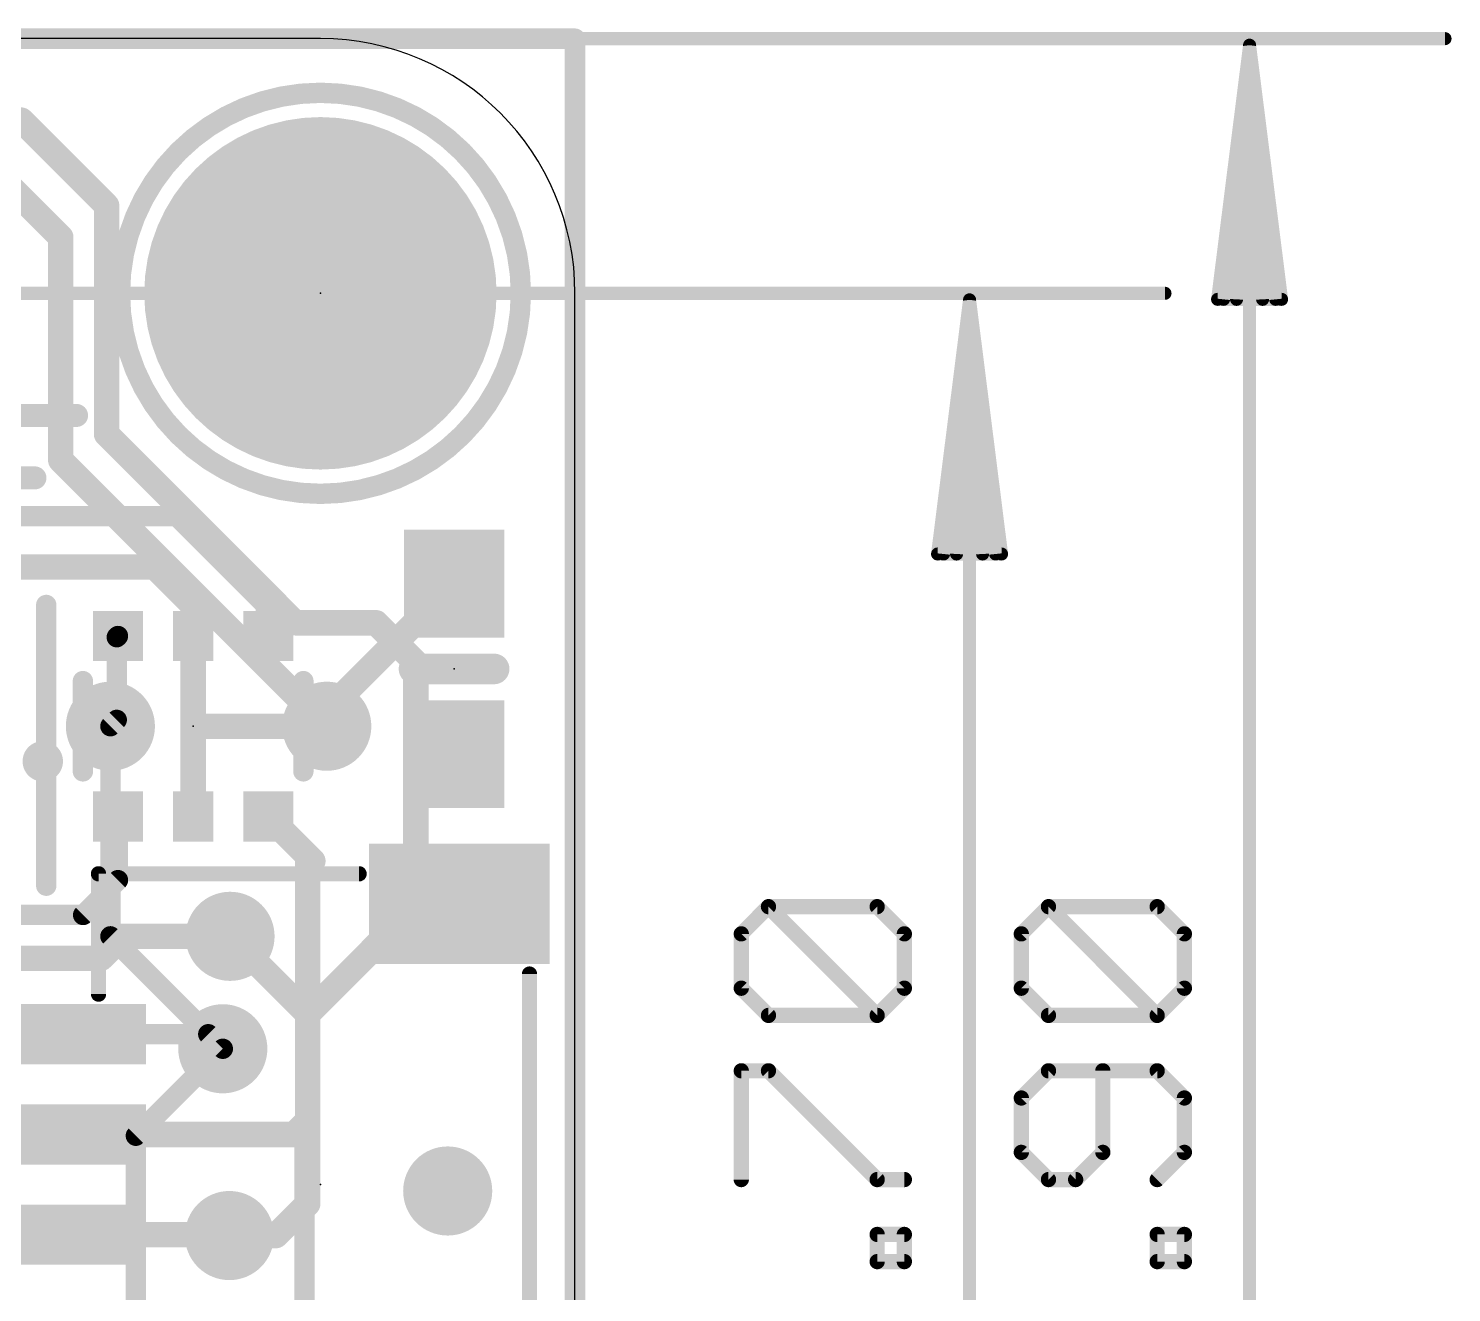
# Model space of a CAD drawing. Extents: x -0.1 to 34.1, y -8.2 to 23.
# Drawn here: x 19.95 to 34.15, y 10.35 to 22.96 of the extents above; entities that cross this region are included whole.
import ezdxf

# ---------------------------------------------------------------- set-up
doc = ezdxf.new("R2010")
doc.units = 0
for name, color, linetype in [('1', 12, 'CONTINUOUS'), ('16', 5, 'CONTINUOUS'), ('17', 110, 'CONTINUOUS'), ('18', 110, 'CONTINUOUS'), ('20', 53, 'CONTINUOUS'), ('21', 40, 'CONTINUOUS'), ('23', 40, 'CONTINUOUS'), ('47', 253, 'CONTINUOUS')]:
    doc.layers.add(name, color=color, linetype=linetype)

# ---------------------------------------------------------------- blocks, each defined once
blk = doc.blocks.new('RECT')
blk.add_solid([(-0.5, -0.5), (0.5, -0.5), (-0.5, 0.5), (0.5, 0.5)])
blk = doc.blocks.new('ROUNDP')
at = {"const_width": 0.5}
blk.add_lwpolyline([(0, -0.25, 1), (0, 0.25, 1), (0, -0.25)], format="xyb", dxfattribs=at)
blk = doc.blocks.new('ROUNDV')
at = {"const_width": 0.5}
blk.add_lwpolyline([(0, -0.25, 1), (0, 0.25, 1), (0, -0.25)], format="xyb", dxfattribs=at)

msp = doc.modelspace()

# ---------------------------------------------------------------- linework, layer by layer
at = {"layer": '1'}
for points, const_width in [([(25.4, 22.86), (0, 22.86)], 0.2032), ([(25.4, 0), (25.4, 22.86)], 0.2032), ([(21.463, 18.0975), (18.923, 18.0975)], 0.2032), ([(22.34, 17.2205), (21.463, 18.0975)], 0.254), ([(19.558, 17.5895), (21.209, 17.5895)], 0.254), ([(21.209, 17.5895), (21.59, 17.2085)], 0.254), ([(24.1935, 17.4235), (22.9235, 16.1535)], 0.254), ([(21.59, 17.2085), (21.59, 16.902)], 0.254), ([(22.34, 16.902), (22.34, 17.2205)], 0.254), ([(20.84, 16.902), (20.828, 16.89)], 0.2032), ([(20.828, 16.89), (20.828, 16.0655)], 0.2032), ([(21.59, 16.0655), (21.59, 16.902)], 0.254), ([(21.59, 15.102), (21.59, 16.0655)], 0.254), ([(21.6535, 16.002), (21.59, 16.0655)], 0.254), ([(22.9235, 16.1535), (22.9235, 16.002)], 0.254), ([(20.7645, 16.002), (20.828, 16.0655)], 0.2032), ([(22.9235, 16.002), (21.6535, 16.002)], 0.254), ([(20.84, 15.102), (20.84, 14.467)], 0.2032), ([(22.34, 15.102), (22.7845, 14.6575)], 0.254), ([(22.733, 14.6575), (22.7845, 14.6575)], 0.254), ([(22.733, 14.6575), (22.733, 12.065)], 0.254), ([(20.84, 14.467), (20.4925, 14.1195)], 0.2032), ([(20.4925, 14.1195), (19.2405, 14.1195)], 0.2032), ([(20.6714, 13.6877), (20.8902, 13.9065)], 0.254), ([(20.8902, 13.9065), (21.9583, 13.9065)], 0.254), ([(17.3707, 13.6877), (20.6714, 13.6877)], 0.254), ([(18.83, 12.93), (20.1295, 12.93)], 0.254), ([(20.1295, 12.93), (20.346, 12.93)], 0.2032), ([(21.741, 12.93), (20.346, 12.93)], 0.2032), ([(21.8861, 12.7849), (21.741, 12.93)], 0.2032), ([(18.8205, 12.0205), (20.2555, 12.0205)], 0.254), ([(20.2555, 12.0205), (20.346, 11.93)], 0.254), ([(22.7013, 12.0333), (22.598, 11.93)], 0.254), ([(22.733, 12.065), (22.7013, 12.0333)], 0.254), ([(22.7013, 6.4453), (22.7013, 12.0333)], 0.2032), ([(22.598, 11.93), (20.346, 11.93)], 0.254), ([(20.346, 10.93), (21.944, 10.93)], 0.254), ([(21.944, 10.93), (21.952, 10.922)], 0.254)]:
    msp.add_lwpolyline(points, dxfattribs=dict(at, const_width=const_width))
for points, const_width in [([(25.4508, 22.86, 1), (25.3492, 22.86)], 0.1016), ([(25.4, 22.8092, 1), (25.4, 22.9108)], 0.1016), ([(21.5079, 18.1424, 1), (21.4181, 18.0526)], 0.127), ([(21.463, 18.0467, 1), (21.463, 18.1483)], 0.1016), ([(21.2539, 17.6344, 1), (21.1641, 17.5446)], 0.127), ([(21.209, 17.526, 1), (21.209, 17.653)], 0.127), ([(24.2384, 17.3786, 1), (24.1486, 17.4684)], 0.127), ([(21.6535, 17.2085, 1), (21.5265, 17.2085)], 0.127), ([(22.4035, 17.2205, 1), (22.2765, 17.2205)], 0.127), ([(22.2951, 17.1756, 1), (22.3849, 17.2654)], 0.127), ([(21.5451, 17.1636, 1), (21.6349, 17.2534)], 0.127), ([(20.8788, 16.89, 1), (20.7772, 16.89)], 0.1016), ([(20.7921, 16.9259, 1), (20.8639, 16.8541)], 0.1016), ([(20.8759, 16.8661, 1), (20.8041, 16.9379)], 0.1016), ([(21.6535, 16.902, 1), (21.5265, 16.902)], 0.127), ([(21.5265, 16.902, 1), (21.6535, 16.902)], 0.127), ([(22.2765, 16.902, 1), (22.4035, 16.902)], 0.127), ([(21.6535, 16.0655, 1), (21.5265, 16.0655)], 0.127), ([(21.6349, 16.1104, 1), (21.5451, 16.0206)], 0.127), ([(22.987, 16.1535, 1), (22.86, 16.1535)], 0.127), ([(22.8786, 16.1984, 1), (22.9684, 16.1086)], 0.127), ([(20.7286, 16.0379, 1), (20.8004, 15.9661)], 0.1016), ([(20.7772, 16.0655, 1), (20.8788, 16.0655)], 0.1016), ([(20.8639, 16.0296, 1), (20.7921, 16.1014)], 0.1016), ([(21.5265, 16.0655, 1), (21.6535, 16.0655)], 0.127), ([(21.6535, 16.0655, 1), (21.6535, 15.9385)], 0.127), ([(21.6086, 15.9571, 1), (21.6984, 16.0469)], 0.127), ([(22.86, 16.002, 1), (22.987, 16.002)], 0.127), ([(22.9235, 15.9385, 1), (22.9235, 16.0655)], 0.127), ([(20.8908, 15.102, 1), (20.7892, 15.102)], 0.1016), ([(22.3849, 15.1469, 1), (22.2951, 15.0571)], 0.127), ([(21.5265, 15.102, 1), (21.6535, 15.102)], 0.127), ([(22.733, 14.721, 1), (22.733, 14.594)], 0.127), ([(22.7965, 14.6575, 1), (22.6695, 14.6575)], 0.127), ([(22.7845, 14.594, 1), (22.7845, 14.721)], 0.127), ([(22.7396, 14.6126, 1), (22.8294, 14.7024)], 0.127), ([(20.7892, 14.467, 1), (20.8908, 14.467)], 0.1016), ([(20.8759, 14.4311, 1), (20.8041, 14.5029)], 0.1016), ([(20.4566, 14.1554, 1), (20.5284, 14.0836)], 0.1016), ([(20.4925, 14.0687, 1), (20.4925, 14.1703)], 0.1016), ([(20.8902, 13.97, 1), (20.8902, 13.843)], 0.127), ([(20.9351, 13.8616, 1), (20.8453, 13.9514)], 0.127), ([(21.9583, 13.843, 1), (21.9583, 13.97)], 0.127), ([(20.6265, 13.7326, 1), (20.7163, 13.6428)], 0.127), ([(20.6714, 13.6242, 1), (20.6714, 13.7512)], 0.127), ([(20.1295, 12.9808, 1), (20.1295, 12.8792)], 0.1016), ([(20.1295, 12.8665, 1), (20.1295, 12.9935)], 0.127), ([(20.346, 12.9808, 1), (20.346, 12.8792)], 0.1016), ([(20.346, 12.8792, 1), (20.346, 12.9808)], 0.1016), ([(21.7769, 12.9659, 1), (21.7051, 12.8941)], 0.1016), ([(21.741, 12.8792, 1), (21.741, 12.9808)], 0.1016), ([(21.8501, 12.749, 1), (21.922, 12.8209)], 0.1016), ([(20.3004, 12.0654, 1), (20.2106, 11.9756)], 0.127), ([(20.2555, 11.957, 1), (20.2555, 12.084)], 0.127), ([(22.6563, 12.0782, 1), (22.7462, 11.9883)], 0.127), ([(22.7462, 11.9883, 1), (22.6563, 12.0782)], 0.127), ([(22.7521, 12.0333, 1), (22.6505, 12.0333)], 0.1016), ([(22.6695, 12.065, 1), (22.7965, 12.065)], 0.127), ([(22.7779, 12.0201, 1), (22.6881, 12.1099)], 0.127), ([(20.346, 11.9935, 1), (20.346, 11.8665)], 0.127), ([(20.3011, 11.8851, 1), (20.3909, 11.9749)], 0.127), ([(22.5531, 11.9749, 1), (22.6429, 11.8851)], 0.127), ([(22.598, 11.8665, 1), (22.598, 11.9935)], 0.127), ([(20.346, 10.9935, 1), (20.346, 10.8665)], 0.127), ([(21.9889, 10.9749, 1), (21.899, 10.8851)], 0.127), ([(21.907, 10.8771, 1), (21.9969, 10.9669)], 0.127), ([(21.944, 10.8665, 1), (21.944, 10.9935)], 0.127)]:
    msp.add_lwpolyline(points, format="xyb", dxfattribs=dict(at, const_width=const_width))
at = {"layer": '16'}
for points, const_width in [([(25.4, 22.86), (0, 22.86)], 0.2032), ([(25.4, 0), (25.4, 22.86)], 0.2032), ([(9.5855, 22.0472), (19.8744, 22.0472)], 0.254), ([(19.8744, 22.0472), (20.7264, 21.1952)], 0.254), ([(19.558, 21.59), (20.2692, 20.8788)], 0.254), ([(20.7264, 18.9149), (20.7264, 21.1952)], 0.254), ([(20.2692, 20.8788), (20.2692, 18.6563)], 0.254), ([(22.6073, 17.034), (20.7264, 18.9149)], 0.254), ([(20.2692, 18.6563), (22.9235, 16.002)], 0.254), ([(23.4155, 17.034), (22.6073, 17.034)], 0.254), ([(23.8125, 16.637), (23.4155, 17.034)], 0.254), ([(23.8125, 14.2113), (23.8125, 16.637)], 0.254), ([(20.7645, 16.002), (20.7645, 13.9065)], 0.2032), ([(22.733, 13.1318), (23.8125, 14.2113)], 0.254), ([(21.8861, 12.7849), (20.7645, 13.9065)], 0.2032), ([(21.9583, 13.9065), (22.733, 13.1318)], 0.254), ([(22.733, 11.2395), (22.733, 13.1318)], 0.254), ([(21.0185, 11.9174), (21.8861, 12.7849)], 0.2032), ([(21.0185, 4.572), (21.0185, 11.9174)], 0.2032), ([(22.4155, 10.922), (22.733, 11.2395)], 0.254), ([(21.952, 10.922), (22.4155, 10.922)], 0.254)]:
    msp.add_lwpolyline(points, dxfattribs=dict(at, const_width=const_width))
for points, const_width in [([(25.4508, 22.86, 1), (25.3492, 22.86)], 0.1016), ([(25.4, 22.8092, 1), (25.4, 22.9108)], 0.1016), ([(19.9193, 22.0921, 1), (19.8295, 22.0023)], 0.127), ([(19.8744, 21.9837, 1), (19.8744, 22.1107)], 0.127), ([(20.7899, 21.1952, 1), (20.6629, 21.1952)], 0.127), ([(20.6815, 21.1503, 1), (20.7713, 21.2401)], 0.127), ([(20.3327, 20.8788, 1), (20.2057, 20.8788)], 0.127), ([(20.2243, 20.8339, 1), (20.3141, 20.9237)], 0.127), ([(20.7713, 18.9598, 1), (20.6815, 18.87)], 0.127), ([(20.6629, 18.9149, 1), (20.7899, 18.9149)], 0.127), ([(20.3141, 18.7012, 1), (20.2243, 18.6114)], 0.127), ([(20.2057, 18.6563, 1), (20.3327, 18.6563)], 0.127), ([(22.6073, 17.0975, 1), (22.6073, 16.9705)], 0.127), ([(22.5624, 16.9891, 1), (22.6522, 17.0789)], 0.127), ([(23.4604, 17.0789, 1), (23.3706, 16.9891)], 0.127), ([(23.4155, 16.9705, 1), (23.4155, 17.0975)], 0.127), ([(23.876, 16.637, 1), (23.749, 16.637)], 0.127), ([(23.7676, 16.5921, 1), (23.8574, 16.6819)], 0.127), ([(20.8153, 16.002, 1), (20.7137, 16.002)], 0.1016), ([(22.8786, 15.9571, 1), (22.9684, 16.0469)], 0.127), ([(23.749, 14.2113, 1), (23.876, 14.2113)], 0.127), ([(23.8574, 14.1664, 1), (23.7676, 14.2562)], 0.127), ([(20.8004, 13.9424, 1), (20.7286, 13.8706)], 0.1016), ([(20.7137, 13.9065, 1), (20.8153, 13.9065)], 0.1016), ([(22.0032, 13.9514, 1), (21.9134, 13.8616)], 0.127), ([(22.7965, 13.1318, 1), (22.6695, 13.1318)], 0.127), ([(22.6881, 13.1767, 1), (22.7779, 13.0869)], 0.127), ([(22.6881, 13.0869, 1), (22.7779, 13.1767)], 0.127), ([(21.922, 12.749, 1), (21.8501, 12.8209)], 0.1016), ([(21.8501, 12.749, 1), (21.922, 12.8209)], 0.1016), ([(21.0693, 11.9174, 1), (20.9677, 11.9174)], 0.1016), ([(20.9826, 11.9533, 1), (21.0544, 11.8815)], 0.1016), ([(22.7779, 11.1946, 1), (22.6881, 11.2844)], 0.127), ([(22.6695, 11.2395, 1), (22.7965, 11.2395)], 0.127), ([(21.952, 10.9855, 1), (21.952, 10.8585)], 0.127), ([(22.3706, 10.9669, 1), (22.4604, 10.8771)], 0.127), ([(22.4155, 10.8585, 1), (22.4155, 10.9855)], 0.127)]:
    msp.add_lwpolyline(points, format="xyb", dxfattribs=dict(at, const_width=const_width))
at = {"layer": '20'}
for p, q in [((22.86, 22.86), (2.54, 22.86)), ((25.4, 2.54), (25.4, 20.32))]:
    msp.add_line(p, q, dxfattribs=at)
msp.add_arc((22.86, 20.32), 2.54, 0, 90, dxfattribs=at)
at = {"layer": '21'}
for points, const_width in [([(22.86, 18.32, 1), (22.86, 22.32, 1), (22.86, 18.32)], 0.2032), ([(20.4273, 19.0447, 1), (20.4273, 19.159)], 0.1143), ([(20.012, 18.4219, 1), (20.012, 18.5362)], 0.1143), ([(20.1753, 17.2115, 1), (20.0737, 17.2115)], 0.1016), ([(23.7935, 16.6497, 1), (23.7935, 16.4973)], 0.1524), ([(24.5935, 16.4973, 1), (24.5935, 16.6497)], 0.1524), ([(20.5408, 16.452, 1), (20.4392, 16.452)], 0.1016), ([(22.7408, 16.452, 1), (22.6392, 16.452)], 0.1016), ([(20.09, 15.552, 1), (20.09, 15.752, 1), (20.09, 15.552)], 0.2032), ([(20.4392, 15.552, 1), (20.5408, 15.552)], 0.1016), ([(22.6392, 15.552, 1), (22.7408, 15.552)], 0.1016), ([(20.6841, 14.53, 1), (20.6079, 14.53)], 0.0762), ([(20.646, 14.5681, 1), (20.646, 14.4919)], 0.0762), ([(23.246, 14.4919, 1), (23.246, 14.5681)], 0.0762), ([(20.0737, 14.4115, 1), (20.1753, 14.4115)], 0.1016), ([(24.9841, 13.53, 1), (24.9079, 13.53)], 0.0762), ([(20.6079, 13.33, 1), (20.6841, 13.33)], 0.0762)]:
    msp.add_lwpolyline(points, format="xyb", dxfattribs=dict(at, const_width=const_width))
for points, const_width in [([(19.5968, 19.1019), (20.4273, 19.1019)], 0.2286), ([(19.5968, 18.479), (20.012, 18.479)], 0.2286), ([(20.1245, 17.2115), (20.1245, 14.4115)], 0.2032), ([(24.5935, 16.5735), (23.7935, 16.5735)], 0.3048), ([(20.49, 16.452), (20.49, 15.552)], 0.2032), ([(22.69, 16.452), (22.69, 15.552)], 0.2032), ([(20.646, 13.33), (20.646, 14.53)], 0.1524), ([(20.646, 14.53), (23.246, 14.53)], 0.1524), ([(24.946, 9.33), (24.946, 13.53)], 0.1524)]:
    msp.add_lwpolyline(points, dxfattribs=dict(at, const_width=const_width))
at = {"layer": '23'}
for p in [(22.86, 20.32), (24.1935, 16.5735), (21.59, 16.002), (22.86, 11.43)]:
    msp.add_point(p, dxfattribs=at)
at = {"layer": '47'}
for points, const_width in [([(12.319, 22.86), (34.081, 22.86)], 0.13), ([(32.131, 22.795), (31.8118, 20.26)], 0.13), ([(32.131, 22.795), (31.871, 20.26)], 0.13), ([(32.131, 22.795), (32.001, 20.26)], 0.13), ([(32.131, 0.065), (32.131, 22.795)], 0.13), ([(32.4502, 20.26), (32.131, 22.795)], 0.13), ([(32.261, 20.26), (32.131, 22.795)], 0.13), ([(32.391, 20.26), (32.131, 22.795)], 0.13), ([(12.7, 20.32), (31.287, 20.32)], 0.13), ([(29.337, 20.255), (29.0178, 17.72)], 0.13), ([(29.337, 20.255), (29.077, 17.72)], 0.13), ([(29.337, 20.255), (29.207, 17.72)], 0.13), ([(29.337, 2.605), (29.337, 20.255)], 0.13), ([(29.6562, 17.72), (29.337, 20.255)], 0.13), ([(29.467, 17.72), (29.337, 20.255)], 0.13), ([(29.597, 17.72), (29.337, 20.255)], 0.13), ([(31.8118, 20.26), (32.4502, 20.26)], 0.13), ([(29.0178, 17.72), (29.6562, 17.72)], 0.13), ([(27.0593, 13.9312), (27.3305, 14.2024)], 0.1524), ([(27.3305, 14.2024), (28.4151, 14.2024)], 0.1524), ([(28.4151, 13.1177), (27.3305, 14.2024)], 0.1524), ([(28.4151, 14.2024), (28.6863, 13.9312)], 0.1524), ([(29.8533, 13.9312), (30.1245, 14.2024)], 0.1524), ([(30.1245, 14.2024), (31.2091, 14.2024)], 0.1524), ([(31.2091, 13.1177), (30.1245, 14.2024)], 0.1524), ([(31.2091, 14.2024), (31.4803, 13.9312)], 0.1524), ([(27.0593, 13.3889), (27.0593, 13.9312)], 0.1524), ([(28.6863, 13.9312), (28.6863, 13.3889)], 0.1524), ([(29.8533, 13.3889), (29.8533, 13.9312)], 0.1524), ([(31.4803, 13.9312), (31.4803, 13.3889)], 0.1524), ([(27.3305, 13.1177), (27.0593, 13.3889)], 0.1524), ([(28.6863, 13.3889), (28.4151, 13.1177)], 0.1524), ([(30.1245, 13.1177), (29.8533, 13.3889)], 0.1524), ([(31.4803, 13.3889), (31.2091, 13.1177)], 0.1524), ([(28.4151, 13.1177), (27.3305, 13.1177)], 0.1524), ([(31.2091, 13.1177), (30.1245, 13.1177)], 0.1524), ([(27.0593, 11.4805), (27.0593, 12.5652)], 0.1524), ([(27.0593, 12.5652), (27.3305, 12.5652)], 0.1524), ([(27.3305, 12.5652), (28.4151, 11.4805)], 0.1524), ([(30.1245, 12.5652), (29.8533, 12.294)], 0.1524), ([(31.2091, 12.5652), (30.1245, 12.5652)], 0.1524), ([(30.6668, 11.7517), (30.6668, 12.5652)], 0.1524), ([(31.4803, 12.294), (31.2091, 12.5652)], 0.1524), ([(29.8533, 12.294), (29.8533, 11.7517)], 0.1524), ([(31.4803, 11.7517), (31.4803, 12.294)], 0.1524), ([(29.8533, 11.7517), (30.1245, 11.4805)], 0.1524), ([(30.3956, 11.4805), (30.6668, 11.7517)], 0.1524), ([(31.2091, 11.4805), (31.4803, 11.7517)], 0.1524), ([(28.4151, 11.4805), (28.6863, 11.4805)], 0.1524), ([(30.1245, 11.4805), (30.3956, 11.4805)], 0.1524), ([(28.4151, 10.662), (28.4151, 10.9331)], 0.1524), ([(28.4151, 10.9331), (28.6863, 10.9331)], 0.1524), ([(28.6863, 10.9331), (28.6863, 10.662)], 0.1524), ([(31.2091, 10.662), (31.2091, 10.9331)], 0.1524), ([(31.2091, 10.9331), (31.4803, 10.9331)], 0.1524), ([(31.4803, 10.9331), (31.4803, 10.662)], 0.1524), ([(28.6863, 10.662), (28.4151, 10.662)], 0.1524), ([(31.4803, 10.662), (31.2091, 10.662)], 0.1524)]:
    msp.add_lwpolyline(points, dxfattribs=dict(at, const_width=const_width))
for points, const_width in [([(34.081, 22.8275, 1), (34.081, 22.8925)], 0.065), ([(32.1635, 22.795, 1), (32.0985, 22.795)], 0.065), ([(32.1632, 22.7991, 1), (32.0988, 22.7909)], 0.065), ([(32.1635, 22.7933, 1), (32.0985, 22.7967)], 0.065), ([(32.1635, 22.7967, 1), (32.0985, 22.7933)], 0.065), ([(32.1633, 22.7983, 1), (32.0987, 22.7917)], 0.065), ([(32.1633, 22.7917, 1), (32.0987, 22.7983)], 0.065), ([(32.1632, 22.7909, 1), (32.0988, 22.7991)], 0.065), ([(29.3695, 20.255, 1), (29.3045, 20.255)], 0.065), ([(29.3692, 20.2591, 1), (29.3048, 20.2509)], 0.065), ([(29.3695, 20.2533, 1), (29.3045, 20.2567)], 0.065), ([(29.3695, 20.2567, 1), (29.3045, 20.2533)], 0.065), ([(29.3693, 20.2583, 1), (29.3047, 20.2517)], 0.065), ([(29.3693, 20.2517, 1), (29.3047, 20.2583)], 0.065), ([(29.3692, 20.2509, 1), (29.3048, 20.2591)], 0.065), ([(31.287, 20.2875, 1), (31.287, 20.3525)], 0.065), ([(31.8118, 20.2925, 1), (31.8118, 20.2275)], 0.065), ([(32.4502, 20.2275, 1), (32.4502, 20.2925)], 0.065), ([(31.7795, 20.2641, 1), (31.844, 20.2559)], 0.065), ([(31.8387, 20.2633, 1), (31.9033, 20.2567)], 0.065), ([(31.9685, 20.2617, 1), (32.0335, 20.2583)], 0.065), ([(32.2285, 20.2583, 1), (32.2935, 20.2617)], 0.065), ([(32.3587, 20.2567, 1), (32.4233, 20.2633)], 0.065), ([(32.418, 20.2559, 1), (32.4825, 20.2641)], 0.065), ([(28.9855, 17.7241, 1), (29.05, 17.7159)], 0.065), ([(29.0178, 17.7525, 1), (29.0178, 17.6875)], 0.065), ([(29.0447, 17.7233, 1), (29.1093, 17.7167)], 0.065), ([(29.1745, 17.7217, 1), (29.2395, 17.7183)], 0.065), ([(29.4345, 17.7183, 1), (29.4995, 17.7217)], 0.065), ([(29.5647, 17.7167, 1), (29.6293, 17.7233)], 0.065), ([(29.624, 17.7159, 1), (29.6885, 17.7241)], 0.065), ([(29.6562, 17.6875, 1), (29.6562, 17.7525)], 0.065), ([(27.3574, 14.2293, 1), (27.3035, 14.1754)], 0.0762), ([(27.3305, 14.2405, 1), (27.3305, 14.1643)], 0.0762), ([(27.3574, 14.1754, 1), (27.3035, 14.2293)], 0.0762), ([(28.4421, 14.2293, 1), (28.3882, 14.1754)], 0.0762), ([(28.4151, 14.1643, 1), (28.4151, 14.2405)], 0.0762), ([(30.1514, 14.2293, 1), (30.0975, 14.1754)], 0.0762), ([(30.1245, 14.2405, 1), (30.1245, 14.1643)], 0.0762), ([(30.1514, 14.1754, 1), (30.0975, 14.2293)], 0.0762), ([(31.2361, 14.2293, 1), (31.1822, 14.1754)], 0.0762), ([(31.2091, 14.1643, 1), (31.2091, 14.2405)], 0.0762), ([(27.0974, 13.9312, 1), (27.0212, 13.9312)], 0.0762), ([(27.0324, 13.9581, 1), (27.0863, 13.9043)], 0.0762), ([(28.7244, 13.9312, 1), (28.6482, 13.9312)], 0.0762), ([(28.6594, 13.9043, 1), (28.7132, 13.9581)], 0.0762), ([(29.8914, 13.9312, 1), (29.8152, 13.9312)], 0.0762), ([(29.8264, 13.9581, 1), (29.8803, 13.9043)], 0.0762), ([(31.5184, 13.9312, 1), (31.4422, 13.9312)], 0.0762), ([(31.4534, 13.9043, 1), (31.5072, 13.9581)], 0.0762), ([(27.0863, 13.4158, 1), (27.0324, 13.3619)], 0.0762), ([(27.0212, 13.3889, 1), (27.0974, 13.3889)], 0.0762), ([(28.6482, 13.3889, 1), (28.7244, 13.3889)], 0.0762), ([(28.7132, 13.3619, 1), (28.6594, 13.4158)], 0.0762), ([(29.8803, 13.4158, 1), (29.8264, 13.3619)], 0.0762), ([(29.8152, 13.3889, 1), (29.8914, 13.3889)], 0.0762), ([(31.4422, 13.3889, 1), (31.5184, 13.3889)], 0.0762), ([(31.5072, 13.3619, 1), (31.4534, 13.4158)], 0.0762), ([(27.3305, 13.1558, 1), (27.3305, 13.0796)], 0.0762), ([(27.3035, 13.0908, 1), (27.3574, 13.1446)], 0.0762), ([(28.3882, 13.1446, 1), (28.4421, 13.0908)], 0.0762), ([(28.3882, 13.0908, 1), (28.4421, 13.1446)], 0.0762), ([(28.4151, 13.0796, 1), (28.4151, 13.1558)], 0.0762), ([(30.1245, 13.1558, 1), (30.1245, 13.0796)], 0.0762), ([(30.0975, 13.0908, 1), (30.1514, 13.1446)], 0.0762), ([(31.1822, 13.1446, 1), (31.2361, 13.0908)], 0.0762), ([(31.1822, 13.0908, 1), (31.2361, 13.1446)], 0.0762), ([(31.2091, 13.0796, 1), (31.2091, 13.1558)], 0.0762), ([(27.0974, 12.5652, 1), (27.0212, 12.5652)], 0.0762), ([(27.0593, 12.6033, 1), (27.0593, 12.5271)], 0.0762), ([(27.3574, 12.5921, 1), (27.3035, 12.5383)], 0.0762), ([(27.3305, 12.5271, 1), (27.3305, 12.6033)], 0.0762), ([(30.1245, 12.6033, 1), (30.1245, 12.5271)], 0.0762), ([(30.1514, 12.5383, 1), (30.0975, 12.5921)], 0.0762), ([(30.7049, 12.5652, 1), (30.6287, 12.5652)], 0.0762), ([(31.2361, 12.5921, 1), (31.1822, 12.5383)], 0.0762), ([(31.2091, 12.5271, 1), (31.2091, 12.6033)], 0.0762), ([(29.8914, 12.294, 1), (29.8152, 12.294)], 0.0762), ([(29.8264, 12.321, 1), (29.8803, 12.2671)], 0.0762), ([(31.5184, 12.294, 1), (31.4422, 12.294)], 0.0762), ([(31.4534, 12.2671, 1), (31.5072, 12.321)], 0.0762), ([(29.8152, 11.7517, 1), (29.8914, 11.7517)], 0.0762), ([(29.8803, 11.7786, 1), (29.8264, 11.7248)], 0.0762), ([(30.6287, 11.7517, 1), (30.7049, 11.7517)], 0.0762), ([(30.6937, 11.7248, 1), (30.6399, 11.7786)], 0.0762), ([(31.4422, 11.7517, 1), (31.5184, 11.7517)], 0.0762), ([(31.5072, 11.7248, 1), (31.4534, 11.7786)], 0.0762), ([(27.0212, 11.4805, 1), (27.0974, 11.4805)], 0.0762), ([(28.4151, 11.5186, 1), (28.4151, 11.4424)], 0.0762), ([(28.3882, 11.4536, 1), (28.4421, 11.5075)], 0.0762), ([(28.6863, 11.4424, 1), (28.6863, 11.5186)], 0.0762), ([(30.1245, 11.5186, 1), (30.1245, 11.4424)], 0.0762), ([(30.0975, 11.4536, 1), (30.1514, 11.5075)], 0.0762), ([(30.3687, 11.5075, 1), (30.4226, 11.4536)], 0.0762), ([(30.3956, 11.4424, 1), (30.3956, 11.5186)], 0.0762), ([(31.1822, 11.5075, 1), (31.2361, 11.4536)], 0.0762), ([(28.4532, 10.9331, 1), (28.377, 10.9331)], 0.0762), ([(28.4151, 10.9712, 1), (28.4151, 10.895)], 0.0762), ([(28.7244, 10.9331, 1), (28.6482, 10.9331)], 0.0762), ([(28.6863, 10.895, 1), (28.6863, 10.9712)], 0.0762), ([(31.2472, 10.9331, 1), (31.171, 10.9331)], 0.0762), ([(31.2091, 10.9712, 1), (31.2091, 10.895)], 0.0762), ([(31.5184, 10.9331, 1), (31.4422, 10.9331)], 0.0762), ([(31.4803, 10.895, 1), (31.4803, 10.9712)], 0.0762), ([(28.4151, 10.7001, 1), (28.4151, 10.6239)], 0.0762), ([(28.377, 10.662, 1), (28.4532, 10.662)], 0.0762), ([(28.6482, 10.662, 1), (28.7244, 10.662)], 0.0762), ([(28.6863, 10.6239, 1), (28.6863, 10.7001)], 0.0762), ([(31.2091, 10.7001, 1), (31.2091, 10.6239)], 0.0762), ([(31.171, 10.662, 1), (31.2472, 10.662)], 0.0762), ([(31.4422, 10.662, 1), (31.5184, 10.662)], 0.0762), ([(31.4803, 10.6239, 1), (31.4803, 10.7001)], 0.0762)]:
    msp.add_lwpolyline(points, format="xyb", dxfattribs=dict(at, const_width=const_width))

# ---------------------------------------------------------------- block references
at = {"layer": '1', "xscale": 1.075, "rotation": 270}
for p in [(24.1935, 17.4235), (24.1935, 15.7235)]:
    msp.add_blockref('RECT', p, dxfattribs=at)
at = {"layer": '1', "yscale": 0.5}
for p, xscale in [((20.84, 16.902), 0.5), ((21.59, 16.902), 0.4), ((22.34, 16.902), 0.5), ((20.84, 15.102), 0.5), ((21.59, 15.102), 0.4), ((22.34, 15.102), 0.5)]:
    msp.add_blockref('RECT', p, dxfattribs=dict(at, xscale=xscale))
at = {"layer": '1', "rotation": 180}
for p, xscale, yscale in [((24.246, 14.23), 1.8, 1.2), ((20.346, 12.93), 1.55, 0.6), ((20.346, 11.93), 1.55, 0.6), ((20.346, 10.93), 1.55, 0.6)]:
    msp.add_blockref('RECT', p, dxfattribs=dict(at, xscale=xscale, yscale=yscale))
at = {"layer": '17', "xscale": 3.516, "yscale": 3.516}
msp.add_blockref('ROUNDP', (22.86, 20.32), dxfattribs=at)
msp.add_blockref('ROUNDP', (22.86, 20.32), dxfattribs=at)
at = {"layer": '18', "xscale": 0.889, "yscale": 0.889}
for p in [(20.7645, 16.002), (20.7645, 16.002), (22.9235, 16.002), (22.9235, 16.002), (21.9583, 13.9065), (21.9583, 13.9065), (21.8861, 12.7849), (21.8861, 12.7849), (24.13, 11.3665), (24.13, 11.3665), (21.952, 10.922), (21.952, 10.922)]:
    msp.add_blockref('ROUNDV', p, dxfattribs=at)

doc.saveas('drawing.dxf')
